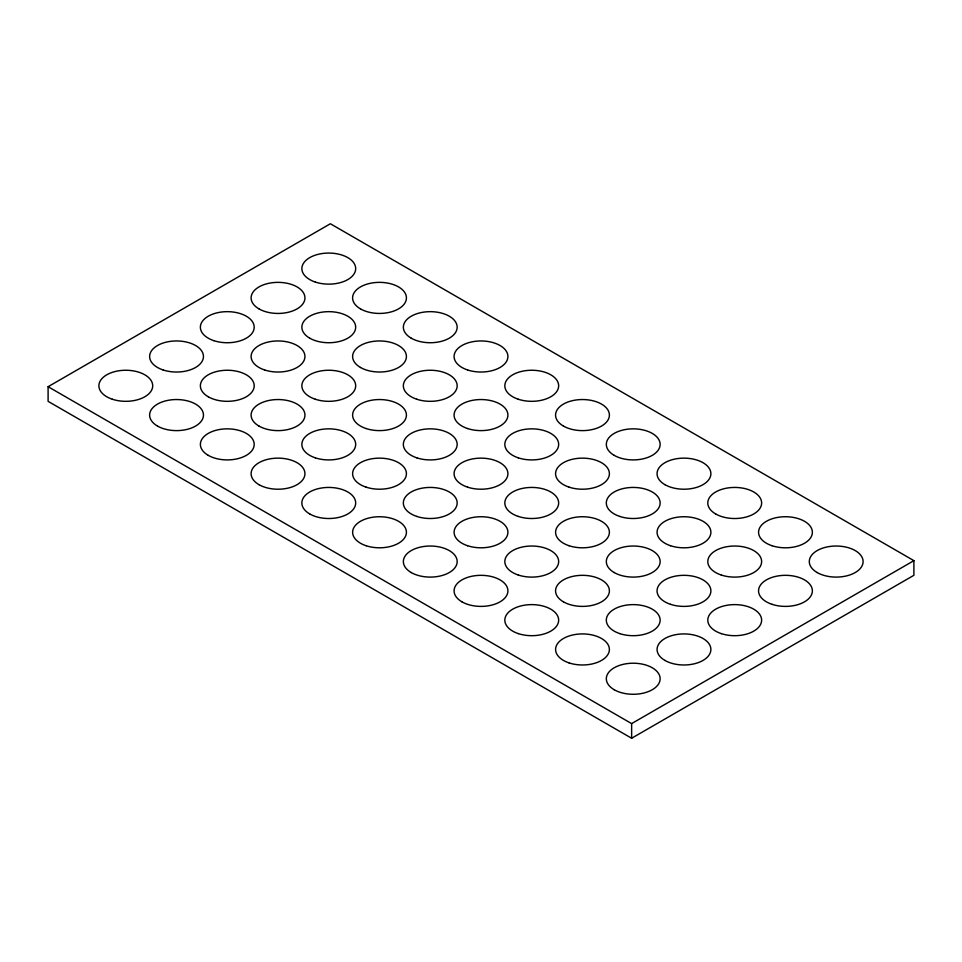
<?xml version="1.0" encoding="UTF-8"?>
<svg xmlns="http://www.w3.org/2000/svg" width="962" height="962" viewBox="0 0 962 962"><rect width="100%" height="100%" fill="white"/><g stroke="black" fill="none" stroke-linecap="round" stroke-linejoin="round"><path stroke-width="1.44" d="M48.1 386.7L330.363 223.749L913.9 560.654L913.9 575.3L631.637 738.251L48.1 401.346L48.1 386.7L631.637 723.604L913.9 560.654M631.637 723.604L631.637 738.251M366.065 545.719A26.912 15.536 0 0 0 406.421 532.263A26.912 15.536 0 0 0 366.065 518.819A26.912 15.536 0 0 0 366.065 545.719M416.799 516.426A26.912 15.536 0 0 0 457.166 502.97A26.912 15.536 0 0 0 416.799 489.514A26.912 15.536 0 0 0 416.799 516.426M467.544 487.133A26.912 15.536 0 0 0 507.912 473.677A26.912 15.536 0 0 0 467.544 460.221A26.912 15.536 0 0 0 467.544 487.133M518.29 457.84A26.912 15.536 0 0 0 558.657 444.384A26.912 15.536 0 0 0 518.29 430.928A26.912 15.536 0 0 0 518.29 457.84M563.455 426.07A26.912 15.536 0 0 0 608.477 419.107A26.912 15.536 0 0 0 575.516 400.072A26.912 15.536 0 0 0 563.455 426.07M258.994 484.668A26.912 15.536 0 0 0 304.028 477.693A26.912 15.536 0 0 0 271.068 458.67A26.912 15.536 0 0 0 258.994 484.668M315.32 457.84A26.912 15.536 0 0 0 355.687 444.384A26.912 15.536 0 0 0 315.32 430.928A26.912 15.536 0 0 0 315.32 457.84M366.065 428.535A26.912 15.536 0 0 0 406.421 415.079A26.912 15.536 0 0 0 366.065 401.623A26.912 15.536 0 0 0 366.065 428.535M416.799 399.242A26.912 15.536 0 0 0 457.166 385.786A26.912 15.536 0 0 0 416.799 372.33A26.912 15.536 0 0 0 416.799 399.242M467.544 369.949A26.912 15.536 0 0 0 507.912 356.493A26.912 15.536 0 0 0 467.544 343.037A26.912 15.536 0 0 0 467.544 369.949M208.261 455.363A26.912 15.536 0 0 0 253.283 448.4A26.912 15.536 0 0 0 220.322 429.377A26.912 15.536 0 0 0 208.261 455.363M258.994 426.07A26.912 15.536 0 0 0 304.028 419.107A26.912 15.536 0 0 0 271.068 400.072A26.912 15.536 0 0 0 258.994 426.07M315.32 399.242A26.912 15.536 0 0 0 355.687 385.786A26.912 15.536 0 0 0 315.32 372.33A26.912 15.536 0 0 0 315.32 399.242M360.485 367.472A26.912 15.536 0 0 0 405.507 360.51A26.912 15.536 0 0 0 372.547 341.486A26.912 15.536 0 0 0 360.485 367.472M411.231 338.179A26.912 15.536 0 0 0 456.253 331.217A26.912 15.536 0 0 0 423.292 312.193A26.912 15.536 0 0 0 411.231 338.179M461.976 601.851A26.912 15.536 0 0 0 506.998 594.877A26.912 15.536 0 0 0 474.038 575.853A26.912 15.536 0 0 0 461.976 601.851M518.29 575.023A26.912 15.536 0 0 0 558.657 561.567A26.912 15.536 0 0 0 518.29 548.112A26.912 15.536 0 0 0 518.29 575.023M569.035 545.719A26.912 15.536 0 0 0 609.391 532.263A26.912 15.536 0 0 0 569.035 518.819A26.912 15.536 0 0 0 569.035 545.719M619.768 516.426A26.912 15.536 0 0 0 660.136 502.97A26.912 15.536 0 0 0 619.768 489.514A26.912 15.536 0 0 0 619.768 516.426M664.946 484.668A26.912 15.536 0 0 0 709.968 477.693A26.912 15.536 0 0 0 677.007 458.67A26.912 15.536 0 0 0 664.946 484.668M411.231 572.546A26.912 15.536 0 0 0 456.253 565.584A26.912 15.536 0 0 0 423.292 546.56A26.912 15.536 0 0 0 411.231 572.546M467.544 545.719A26.912 15.536 0 0 0 507.912 532.263A26.912 15.536 0 0 0 467.544 518.819A26.912 15.536 0 0 0 467.544 545.719M518.29 516.426A26.912 15.536 0 0 0 558.657 502.97A26.912 15.536 0 0 0 518.29 489.514A26.912 15.536 0 0 0 518.29 516.426M569.035 487.133A26.912 15.536 0 0 0 609.391 473.677A26.912 15.536 0 0 0 569.035 460.221A26.912 15.536 0 0 0 569.035 487.133M614.201 455.363A26.912 15.536 0 0 0 659.223 448.4A26.912 15.536 0 0 0 626.262 429.377A26.912 15.536 0 0 0 614.201 455.363M309.74 513.961A26.912 15.536 0 0 0 354.762 506.998A26.912 15.536 0 0 0 321.801 487.962A26.912 15.536 0 0 0 309.74 513.961M366.065 487.133A26.912 15.536 0 0 0 406.421 473.677A26.912 15.536 0 0 0 366.065 460.221A26.912 15.536 0 0 0 366.065 487.133M416.799 457.84A26.912 15.536 0 0 0 457.166 444.384A26.912 15.536 0 0 0 416.799 430.928A26.912 15.536 0 0 0 416.799 457.84M467.544 428.535A26.912 15.536 0 0 0 507.912 415.079A26.912 15.536 0 0 0 467.544 401.623A26.912 15.536 0 0 0 467.544 428.535M518.29 399.242A26.912 15.536 0 0 0 558.657 385.786A26.912 15.536 0 0 0 518.29 372.33A26.912 15.536 0 0 0 518.29 399.242M157.515 426.07A26.912 15.536 0 0 0 202.537 419.107A26.912 15.536 0 0 0 169.577 400.072A26.912 15.536 0 0 0 157.515 426.07M208.261 396.777A26.912 15.536 0 0 0 253.283 389.814A26.912 15.536 0 0 0 220.322 370.779A26.912 15.536 0 0 0 208.261 396.777M264.574 369.949A26.912 15.536 0 0 0 304.942 356.493A26.912 15.536 0 0 0 264.574 343.037A26.912 15.536 0 0 0 264.574 369.949M309.74 338.179A26.912 15.536 0 0 0 354.762 331.217A26.912 15.536 0 0 0 321.801 312.193A26.912 15.536 0 0 0 309.74 338.179M360.485 308.886A26.912 15.536 0 0 0 405.507 301.924A26.912 15.536 0 0 0 372.547 282.888A26.912 15.536 0 0 0 360.485 308.886M569.035 662.902A26.912 15.536 0 0 0 609.391 649.458A26.912 15.536 0 0 0 569.035 636.002A26.912 15.536 0 0 0 569.035 662.902M619.768 633.609A26.912 15.536 0 0 0 660.136 620.153A26.912 15.536 0 0 0 619.768 606.697A26.912 15.536 0 0 0 619.768 633.609M670.514 604.316A26.912 15.536 0 0 0 710.882 590.86A26.912 15.536 0 0 0 670.514 577.404A26.912 15.536 0 0 0 670.514 604.316M721.259 575.023A26.912 15.536 0 0 0 761.627 561.567A26.912 15.536 0 0 0 721.259 548.112A26.912 15.536 0 0 0 721.259 575.023M772.005 545.719A26.912 15.536 0 0 0 812.373 532.263A26.912 15.536 0 0 0 772.005 518.819A26.912 15.536 0 0 0 772.005 545.719M614.201 689.73A26.912 15.536 0 0 0 659.223 682.767A26.912 15.536 0 0 0 626.262 663.744A26.912 15.536 0 0 0 614.201 689.73M664.946 660.437A26.912 15.536 0 0 0 709.968 653.475A26.912 15.536 0 0 0 677.007 634.451A26.912 15.536 0 0 0 664.946 660.437M721.259 633.609A26.912 15.536 0 0 0 761.627 620.153A26.912 15.536 0 0 0 721.259 606.697A26.912 15.536 0 0 0 721.259 633.609M772.005 604.316A26.912 15.536 0 0 0 812.373 590.86A26.912 15.536 0 0 0 772.005 577.404A26.912 15.536 0 0 0 772.005 604.316M817.171 572.546A26.912 15.536 0 0 0 862.192 565.584A26.912 15.536 0 0 0 829.232 546.56A26.912 15.536 0 0 0 817.171 572.546M518.29 633.609A26.912 15.536 0 0 0 558.657 620.153A26.912 15.536 0 0 0 518.29 606.697A26.912 15.536 0 0 0 518.29 633.609M563.455 601.851A26.912 15.536 0 0 0 608.477 594.877A26.912 15.536 0 0 0 575.516 575.853A26.912 15.536 0 0 0 563.455 601.851M614.201 572.546A26.912 15.536 0 0 0 659.223 565.584A26.912 15.536 0 0 0 626.262 546.56A26.912 15.536 0 0 0 614.201 572.546M670.514 545.719A26.912 15.536 0 0 0 710.882 532.263A26.912 15.536 0 0 0 670.514 518.819A26.912 15.536 0 0 0 670.514 545.719M715.68 513.961A26.912 15.536 0 0 0 760.714 506.998A26.912 15.536 0 0 0 727.753 487.962A26.912 15.536 0 0 0 715.68 513.961M112.35 399.242A26.912 15.536 0 0 0 152.705 385.786A26.912 15.536 0 0 0 112.35 372.33A26.912 15.536 0 0 0 112.35 399.242M163.083 369.949A26.912 15.536 0 0 0 203.451 356.493A26.912 15.536 0 0 0 163.083 343.037A26.912 15.536 0 0 0 163.083 369.949M213.829 340.656A26.912 15.536 0 0 0 254.196 327.2A26.912 15.536 0 0 0 213.829 313.744A26.912 15.536 0 0 0 213.829 340.656M258.994 308.886A26.912 15.536 0 0 0 304.028 301.924A26.912 15.536 0 0 0 271.068 282.888A26.912 15.536 0 0 0 258.994 308.886M315.32 282.058A26.912 15.536 0 0 0 355.687 268.602A26.912 15.536 0 0 0 315.32 255.146A26.912 15.536 0 0 0 315.32 282.058"/></g></svg>
